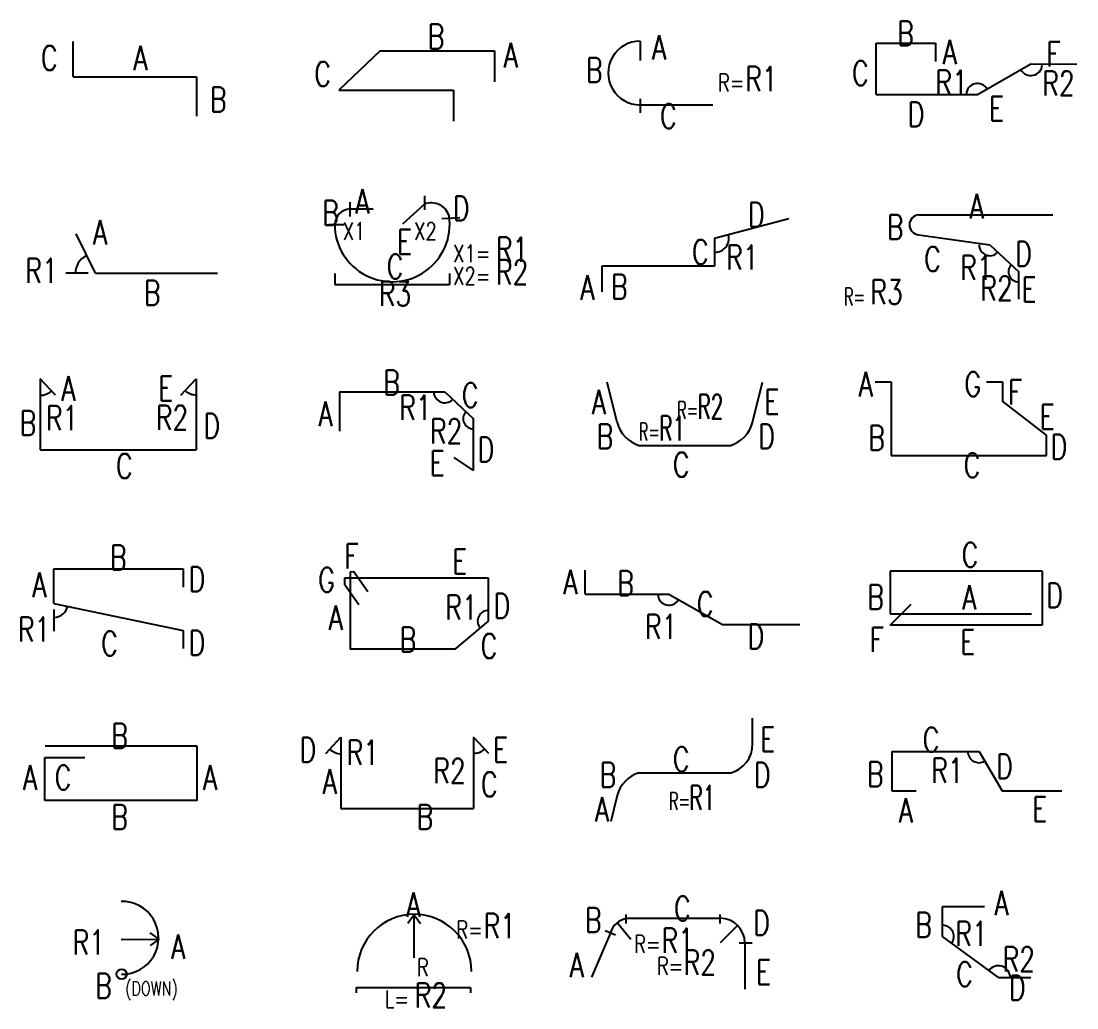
# Model space of a CAD drawing. Header units: millimetres. Extents: x -0.4 to 11.6, y -0.2 to 49.8.
# Drawn here: x 2.898 to 5.915, y 6.328 to 9.148 of the extents above; entities that cross this region are included whole.
import ezdxf
from ezdxf.enums import TextEntityAlignment as Align

# ---------------------------------------------------------------- set-up
doc = ezdxf.new("R2010")
doc.units = ezdxf.units.MM
doc.layers.add('SHOP', color=2, linetype='Continuous')
doc.layers.add('TEXTSHOP', color=3, linetype='Continuous')
doc.styles.add('ROMANS', font='romans.shx', dxfattribs={"width": 0.75, "bigfont": 'whgtxt.shx'})

# ---------------------------------------------------------------- blocks, each defined once
blk = doc.blocks.new('SSBAR_SHP_414')
at = {"color": 0}
for p, q in [((0.0925, 0.0243), (0.0674, 0.0424)), ((-0.0153, 0.0242), (0.0925, 0.0243)), ((0.0925, 0.0243), (0.0674, 0.0062))]:
    blk.add_line(p, q, dxfattribs=at)
at = {"color": 40}
blk.add_circle((-0.0144, -0.0755), 0.0144, dxfattribs=at)
blk.add_arc((-0.0128, 0.0284), 0.104, 269.0874, 91.7543, dxfattribs=at)
at = {"layer": 'TEXTSHOP', "color": 3, "style": 'ROMANS', "width": 0.75}
blk.add_text('(DOWN)', height=0.04, dxfattribs=at).set_placement((0.146, -0.1364), align=Align.RIGHT)
at = {"layer": 'TEXTSHOP', "color": 4, "style": 'ROMANS', "width": 0.75}
for tag, p in [('R1', (-0.0619, -0.0192)), ('B', (-0.0426, -0.1437))]:
    blk.add_attdef(tag, text='', height=0.07, dxfattribs=at).set_placement(p, align=Align.RIGHT)
blk.add_attdef('A', (0.1273, -0.0317), '', height=0.07, dxfattribs=at)
blk = doc.blocks.new('SSBAR_SHP_415')
at = {"color": 2}
for p, q in [((-0.2336, -0.0787), (-0.2336, 0.0435)), ((-0.2336, 0.0435), (-0.1191, 0.0435)), ((0.2014, -0.0787), (-0.2336, -0.0787))]:
    blk.add_line(p, q, dxfattribs=at)
at = {"layer": 'SHOP', "color": 2}
for p, q in [((0.2014, 0.0762), (-0.2329, 0.0762)), ((0.2014, -0.0787), (0.2014, 0.0762))]:
    blk.add_line(p, q, dxfattribs=at)
at = {"layer": 'TEXTSHOP', "color": 4, "style": 'ROMANS', "width": 0.75}
for p in [(-0.0198, 0.0706), (-0.0198, -0.1611)]:
    blk.add_attdef('B', text='', height=0.07, dxfattribs=at).set_placement(p, align=Align.CENTER)
blk.add_attdef('A', text='', height=0.07, dxfattribs=at).set_placement((-0.2552, -0.0483), align=Align.RIGHT)
for tag, p in [('C', (-0.2055, -0.0483)), ('A', (0.2181, -0.0483))]:
    blk.add_attdef(tag, p, '', height=0.07, dxfattribs=at)
blk = doc.blocks.new('SSBAR_SHP_416')
at = {"color": 40}
for p, q in [((-0.2078, -0.0165), (-0.2078, 0.0827)), ((-0.2078, 0.0827), (0.1614, 0.0827)), ((0.1614, 0.0827), (0.1614, 0.0303)), ((-0.2078, -0.0165), (0.1619, -0.0931)), ((-0.2078, -0.0334), (-0.2078, -0.095)), ((0.1619, -0.0931), (0.1619, -0.1448))]:
    blk.add_line(p, q, dxfattribs=at)
blk.add_arc((-0.2078, -0.0165), 0.0394, 269.9802, 348.7211, dxfattribs=at)
at = {"layer": 'TEXTSHOP', "color": 4, "style": 'ROMANS', "width": 0.75}
for tag, p in [('B', (-0.0238, 0.0802)), ('C', (-0.0491, -0.1656))]:
    blk.add_attdef(tag, text='', height=0.07, dxfattribs=at).set_placement(p, align=Align.CENTER)
for tag, p in [('A', (-0.229, 0.0019)), ('R1', (-0.2184, -0.125))]:
    blk.add_attdef(tag, text='', height=0.07, dxfattribs=at).set_placement(p, align=Align.RIGHT)
for p in [(0.1774, 0.0182), (0.1774, -0.1637)]:
    blk.add_attdef('D', p, '', height=0.07, dxfattribs=at)
blk = doc.blocks.new('SSBAR_SHP_417')
at = {"color": 2}
for p, q in [((-0.203, 0.0792), (-0.2468, 0.1256)), ((0.1544, 0.0792), (0.1982, 0.1256))]:
    blk.add_line(p, q, dxfattribs=at)
for centre, radius, start, end in [((-0.2468, 0.1256), 0.0471, 270.4264, 312.0181), ((0.1982, 0.1256), 0.0459, 228.8235, 270.7342)]:
    blk.add_arc(centre, radius, start, end, dxfattribs=at)
at = {"layer": 'SHOP', "color": 2}
for p, q in [((-0.2468, 0.1256), (-0.2468, -0.0777)), ((0.1982, 0.1256), (0.1982, -0.0777)), ((-0.2468, -0.0777), (0.1982, -0.0777))]:
    blk.add_line(p, q, dxfattribs=at)
at = {"layer": 'TEXTSHOP', "color": 4, "style": 'ROMANS', "width": 0.75}
for tag, p in [('A', (-0.1866, 0.0629)), ('R1', (-0.2304, -0.0214)), ('D', (0.2197, -0.0437))]:
    blk.add_attdef(tag, p, '', height=0.07, dxfattribs=at)
for tag, p in [('E', (0.1329, 0.0629)), ('B', (-0.2584, -0.0357)), ('R2', (0.1759, -0.0205))]:
    blk.add_attdef(tag, text='', height=0.07, dxfattribs=at).set_placement(p, align=Align.RIGHT)
blk.add_attdef('C', text='', height=0.07, dxfattribs=at).set_placement((-0.0069, -0.1585), align=Align.CENTER)
blk = doc.blocks.new('SSBAR_SHP_418')
at = {"color": 2}
blk.add_line((-0.1099, -0.0729), (-0.1739, -0.0729), dxfattribs=at)
at = {"color": 0}
blk.add_arc((-0.0891, -0.0729), 0.0573, 117.9396, 180, dxfattribs=at)
at = {"layer": 'SHOP', "color": 2}
for p, q in [((-0.1453, 0.0396), (-0.0896, -0.0729)), ((-0.0891, -0.0729), (0.26, -0.0729))]:
    blk.add_line(p, q, dxfattribs=at)
at = {"layer": 'TEXTSHOP', "color": 4, "style": 'ROMANS', "width": 0.75}
blk.add_attdef('A', (-0.096, 0.0091), '', height=0.07, dxfattribs=at)
blk.add_attdef('R1', text='', height=0.07, dxfattribs=at).set_placement((-0.1969, -0.1002), align=Align.RIGHT)
blk.add_attdef('B', text='', height=0.07, dxfattribs=at).set_placement((0.073, -0.1636), align=Align.CENTER)
blk = doc.blocks.new('SSBAR_SHP_419')
at = {"color": 40}
blk.add_line((-0.1532, -0.0116), (-0.1532, 0.089), dxfattribs=at)
at = {"layer": 'SHOP', "color": 2}
for p, q in [((-0.1532, -0.0116), (0.1994, -0.0116)), ((0.1994, -0.0116), (0.1994, -0.1241))]:
    blk.add_line(p, q, dxfattribs=at)
at = {"layer": 'TEXTSHOP', "color": 4, "style": 'ROMANS', "width": 0.75}
blk.add_attdef('C', text='', height=0.07, dxfattribs=at).set_placement((-0.1976, 0.007), align=Align.RIGHT)
blk.add_attdef('A', text='', height=0.07, dxfattribs=at).set_placement((0.0399, 0.007), align=Align.CENTER)
blk.add_attdef('B', (0.2381, -0.1114), '', height=0.07, dxfattribs=at)
blk = doc.blocks.new('SSBAR_SHP_514')
at = {"color": 0}
for p, q in [((0.022, 0.0946), (0.0038, 0.0696)), ((0.022, -0.0283), (0.022, 0.0946)), ((0.022, 0.0946), (0.0401, 0.0696))]:
    blk.add_line(p, q, dxfattribs=at)
at = {"color": 40}
for p, q in [((-0.1441, -0.1135), (-0.1441, -0.1289)), ((-0.1441, -0.1135), (0.1829, -0.1135)), ((0.1829, -0.1135), (0.1829, -0.1289))]:
    blk.add_line(p, q, dxfattribs=at)
blk.add_arc((0.022, -0.0678), 0.1635, 0, 180, dxfattribs=at)
at = {"layer": 'TEXTSHOP', "color": 3, "style": 'ROMANS', "width": 0.75}
for s, p in [('R=', (0.1421, 0.0266)), ('R', (0.0295, -0.081)), ('L=    ', (-0.0622, -0.1716))]:
    blk.add_text(s, height=0.05, dxfattribs=at).set_placement(p)
at = {"layer": 'TEXTSHOP', "color": 4, "style": 'ROMANS', "width": 0.75}
blk.add_attdef('A', text='', height=0.07, dxfattribs=at).set_placement((0.0198, 0.0884), align=Align.CENTER)
for tag, p in [('R1', (0.2203, 0.0276)), ('R2', (0.0235, -0.1706))]:
    blk.add_attdef(tag, p, '', height=0.07, dxfattribs=at)
blk = doc.blocks.new('SSBAR_SHP_515')
at = {"color": 2}
for p, q in [((-0.2313, 0.0551), (-0.1875, 0.1015)), ((0.2349, 0.0551), (0.1912, 0.1015))]:
    blk.add_line(p, q, dxfattribs=at)
at = {"color": 7}
for centre, radius, start, end in [((-0.1875, 0.1015), 0.0471, 227.9819, 269.5736), ((0.1912, 0.1015), 0.0459, 269.2658, 311.1765)]:
    blk.add_arc(centre, radius, start, end, dxfattribs=at)
at = {"layer": 'SHOP', "color": 2}
for p, q in [((-0.1875, 0.1015), (-0.1875, -0.1018)), ((0.1912, 0.1015), (0.1912, -0.1018)), ((-0.1875, -0.1018), (0.1912, -0.1018))]:
    blk.add_line(p, q, dxfattribs=at)
at = {"layer": 'TEXTSHOP', "color": 4, "style": 'ROMANS', "width": 0.75}
for tag, p in [('D', (-0.2584, 0.0307)), ('R2', (0.1689, -0.0294)), ('A', (-0.1991, -0.0599))]:
    blk.add_attdef(tag, text='', height=0.07, dxfattribs=at).set_placement(p, align=Align.RIGHT)
for tag, p in [('R1', (-0.1711, 0.023)), ('E', (0.2474, 0.0307)), ('C', (0.2127, -0.0678))]:
    blk.add_attdef(tag, p, '', height=0.07, dxfattribs=at)
blk.add_attdef('B', text='', height=0.07, dxfattribs=at).set_placement((0.0524, -0.1612), align=Align.CENTER)
blk = doc.blocks.new('SSBAR_SHP_516')
at = {"color": 0}
blk.add_arc((0.2338, -0.0665), 0.0308, 89.8536, 218.814, dxfattribs=at)
at = {"layer": 'SHOP', "color": 2}
for p, q in [((-0.1614, 0.0744), (-0.1515, 0.0752)), ((-0.1614, 0.0744), (-0.1614, -0.1467)), ((-0.1104, 0.0171), (-0.1515, 0.0752)), ((-0.1778, 0.0559), (-0.1778, 0.0382)), ((0.2338, 0.0559), (-0.1778, 0.0559)), ((-0.1366, -0.0199), (-0.1778, 0.0382)), ((0.2338, -0.0665), (0.2338, 0.0559)), ((0.1389, -0.1467), (0.2338, -0.0665)), ((0.1389, -0.1467), (-0.1614, -0.1467))]:
    blk.add_line(p, q, dxfattribs=at)
at = {"layer": 'TEXTSHOP', "color": 4, "style": 'ROMANS', "width": 0.75}
for tag, p in [('F', (-0.1779, 0.0838)), ('D', (0.249, -0.0578)), ('C', (0.2118, -0.1729))]:
    blk.add_attdef(tag, p, '', height=0.07, dxfattribs=at)
for tag, p in [('E', (0.1732, 0.0689)), ('G', (-0.2052, 0.0163)), ('R1', (0.2032, -0.0623)), ('A', (-0.1819, -0.092))]:
    blk.add_attdef(tag, text='', height=0.07, dxfattribs=at).set_placement(p, align=Align.RIGHT)
blk.add_attdef('B', text='', height=0.07, dxfattribs=at).set_placement((0.004, -0.1544), align=Align.CENTER)
blk = doc.blocks.new('SSBAR_SHP_517')
at = {"color": 40}
blk.add_line((0.1909, -0.1368), (0.1355, -0.0996), dxfattribs=at)
for centre, radius, start, end in [((0.1088, 0.0885), 0.0312, 181.2484, 313.9531), ((0.1908, 0.0115), 0.0291, 137.9535, 270.032)]:
    blk.add_arc(centre, radius, start, end, dxfattribs=at)
at = {"layer": 'SHOP', "color": 2}
for p, q in [((-0.1921, 0.0885), (0.1088, 0.0885)), ((-0.1921, 0.0885), (-0.1921, -0.024)), ((0.1088, 0.0885), (0.1908, 0.0115)), ((0.1909, -0.1368), (0.1908, 0.0115))]:
    blk.add_line(p, q, dxfattribs=at)
at = {"layer": 'TEXTSHOP', "color": 4, "style": 'ROMANS', "width": 0.75}
blk.add_attdef('B', text='', height=0.07, dxfattribs=at).set_placement((-0.043, 0.0801), align=Align.CENTER)
for tag, p in [('C', (0.1581, 0.0438)), ('D', (0.2034, -0.1112))]:
    blk.add_attdef(tag, p, '', height=0.07, dxfattribs=at)
for tag, p in [('A', (-0.2111, -0.0096)), ('R1', (0.0715, 0.0087)), ('R2', (0.1593, -0.0588)), ('E', (0.1086, -0.1506))]:
    blk.add_attdef(tag, text='', height=0.07, dxfattribs=at).set_placement(p, align=Align.RIGHT)
blk = doc.blocks.new('SSBAR_SHP_518')
at = {"color": 40}
for p, q in [((-0.1623, 0.1303), (-0.1623, 0.0898)), ((0.0512, 0.1248), (-0.0114, 0.067)), ((0.0512, 0.1486), (0.0512, 0.1084)), ((-0.1623, 0.1112), (-0.096, 0.1112)), ((-0.2219, 0.0664), (-0.1787, 0.0664)), ((0.1005, 0.0837), (0.1524, 0.0869)), ((-0.2054, -0.0734), (-0.2054, -0.1051)), ((0.1222, -0.0734), (0.1222, -0.1051)), ((-0.2054, -0.1051), (0.1222, -0.1051))]:
    blk.add_line(p, q, dxfattribs=at)
for centre, radius, start, end in [((0.0704, 0.0749), 0.0535, 17.642, 111.1467), ((-0.1583, 0.064), 0.0473, 94.7905, 177.167), ((-0.0412, 0.0673), 0.1644, 180.3031, 8.3472)]:
    blk.add_arc(centre, radius, start, end, dxfattribs=at)
at = {"layer": 'TEXTSHOP', "color": 3, "style": 'ROMANS', "width": 0.75}
for s, p in [('X1', (-0.1823, 0.0226)), ('X2', (0.0217, 0.0226)), ('X1=', (0.1333, -0.0412)), ('X2=', (0.1333, -0.1058))]:
    blk.add_text(s, height=0.05, dxfattribs=at).set_placement(p)
at = {"layer": 'TEXTSHOP', "color": 4, "style": 'ROMANS', "width": 0.75}
for tag, p in [('A', (-0.1466, 0.0978)), ('D', (0.1324, 0.0778)), ('R1', (0.2556, -0.04)), ('R2', (0.2556, -0.1047))]:
    blk.add_attdef(tag, p, '', height=0.07, dxfattribs=at)
for tag, p in [('B', (-0.1939, 0.0647)), ('E', (0.0152, -0.0178))]:
    blk.add_attdef(tag, text='', height=0.07, dxfattribs=at).set_placement(p, align=Align.RIGHT)
for tag, p in [('C', (-0.0331, -0.0884)), ('R3', (-0.0331, -0.1663))]:
    blk.add_attdef(tag, text='', height=0.07, dxfattribs=at).set_placement(p, align=Align.CENTER)
blk = doc.blocks.new('SSBAR_SHP_519')
at = {"color": 2}
for p, q in [((0.2516, 0.0625), (0.2516, -0.0258)), ((0.1341, -0.05), (0.1341, -0.1383))]:
    blk.add_line(p, q, dxfattribs=at)
at = {"layer": 'SHOP', "color": 2}
for p, q in [((-0.0759, 0.0625), (-0.1934, -0.05)), ((-0.0759, 0.0625), (0.2516, 0.0625)), ((-0.1934, -0.05), (0.1341, -0.05))]:
    blk.add_line(p, q, dxfattribs=at)
at = {"layer": 'TEXTSHOP', "color": 4, "style": 'ROMANS', "width": 0.75}
blk.add_attdef('B', text='', height=0.07, dxfattribs=at).set_placement((0.0843, 0.0686), align=Align.CENTER)
blk.add_attdef('A', (0.2776, 0.0155), '', height=0.07, dxfattribs=at)
blk.add_attdef('C', text='', height=0.07, dxfattribs=at).set_placement((-0.2161, -0.0383), align=Align.RIGHT)
blk = doc.blocks.new('SSBAR_SHP_614')
at = {"color": 40}
for p, q in [((-0.1725, 0.0698), (-0.1725, 0.0949)), ((0.0964, 0.0698), (0.0964, 0.0949)), ((-0.1595, 0.024), (-0.1971, 0.0706)), ((-0.1706, 0.0842), (0.0983, 0.0842)), ((0.146, 0.0637), (0.0964, 0.014)), ((-0.2177, 0.0431), (-0.2717, -0.0841)), ((-0.2326, 0.0492), (-0.2028, 0.0371)), ((0.1507, 0.014), (0.1872, 0.014)), ((0.1666, 0.014), (0.1666, -0.1184))]:
    blk.add_line(p, q, dxfattribs=at)
at = {"color": 2}
blk.add_arc((-0.1595, 0.024), 0.0612, 100.3743, 161.7474, dxfattribs=at)
at = {"color": 40}
blk.add_arc((0.0964, 0.014), 0.0702, 0, 90, dxfattribs=at)
at = {"layer": 'TEXTSHOP', "color": 3, "style": 'ROMANS', "width": 0.75}
for p in [(-0.1496, -0.0141), (-0.0847, -0.0768)]:
    blk.add_text('R=', height=0.05, dxfattribs=at).set_placement(p)
at = {"layer": 'TEXTSHOP', "color": 4, "style": 'ROMANS', "width": 0.75}
blk.add_attdef('C', text='', height=0.07, dxfattribs=at).set_placement((-0.0119, 0.0773), align=Align.CENTER)
for tag, p in [('B', (-0.2429, 0.0443)), ('A', (-0.2934, -0.0843))]:
    blk.add_attdef(tag, text='', height=0.07, dxfattribs=at).set_placement(p, align=Align.RIGHT)
for tag, p in [('D', (0.1909, 0.0364)), ('R1', (-0.0715, -0.0141)), ('R2', (-0.008, -0.0768)), ('E', (0.1989, -0.1044))]:
    blk.add_attdef(tag, p, '', height=0.07, dxfattribs=at)
blk = doc.blocks.new('SSBAR_SHP_615')
at = {"color": 40}
for centre, radius, start, end in [((0.103, 0.0824), 0.0858, 285.7649, 0), ((-0.1081, -0.0896), 0.0938, 107.4041, 164.8109)]:
    blk.add_arc(centre, radius, start, end, dxfattribs=at)
at = {"layer": 'SHOP', "color": 2}
for p, q in [((0.1888, 0.0824), (0.1888, 0.1556)), ((-0.1362, -0.0001), (0.1263, -0.0001)), ((-0.1986, -0.0653), (-0.2168, -0.1394))]:
    blk.add_line(p, q, dxfattribs=at)
at = {"layer": 'TEXTSHOP', "color": 3, "style": 'ROMANS', "width": 0.6}
blk.add_text('R=', height=0.05, dxfattribs=at).set_placement((0.0105, -0.106), align=Align.RIGHT)
at = {"layer": 'TEXTSHOP', "color": 4, "style": 'ROMANS'}
for tag, p, width in [('E', (0.2105, 0.0608), 0.75), ('D', (0.1927, -0.0409), 0.75), ('R1', (0.0083, -0.106), 0.6)]:
    blk.add_attdef(tag, p, '', height=0.07, dxfattribs=dict(at, width=width))
at = {"layer": 'TEXTSHOP', "color": 4, "style": 'ROMANS', "width": 0.75}
blk.add_attdef('C', text='', height=0.07, dxfattribs=at).set_placement((-0.0153, 0.004), align=Align.CENTER)
for tag, p in [('B', (-0.2006, -0.0409)), ('A', (-0.2213, -0.1393))]:
    blk.add_attdef(tag, text='', height=0.07, dxfattribs=at).set_placement(p, align=Align.RIGHT)
blk = doc.blocks.new('SSBAR_SHP_616')
at = {"color": 2}
for p, q in [((-0.2899, 0.0106), (-0.2899, 0.0792)), ((-0.0505, 0.0106), (0.1024, -0.0765)), ((0.1024, -0.0765), (0.324, -0.0765))]:
    blk.add_line(p, q, dxfattribs=at)
at = {"color": 0}
blk.add_arc((-0.0505, 0.0106), 0.0316, 182.1164, 331.2454, dxfattribs=at)
at = {"layer": 'SHOP', "color": 2}
blk.add_line((-0.2899, 0.0106), (-0.0505, 0.0106), dxfattribs=at)
at = {"layer": 'TEXTSHOP', "color": 4, "style": 'ROMANS', "width": 0.75}
blk.add_attdef('A', text='', height=0.07, dxfattribs=at).set_placement((-0.3112, 0.0102), align=Align.RIGHT)
for tag, p in [('B', (-0.174, 0.0066)), ('R1', (-0.0724, -0.1177)), ('D', (0.1984, -0.1456))]:
    blk.add_attdef(tag, text='', height=0.07, dxfattribs=at).set_placement(p, align=Align.CENTER)
blk.add_attdef('C', (0.0297, -0.0528), '', height=0.07, dxfattribs=at)
blk = doc.blocks.new('SSBAR_SHP_617')
at = {"color": 40}
for centre, start, end in [((-0.1081, 0.0249), 195.1891, 252.5959), ((0.0982, 0.0249), 287.4041, 344.8109)]:
    blk.add_arc(centre, 0.0938, start, end, dxfattribs=at)
at = {"layer": 'SHOP', "color": 2}
for p, q in [((-0.1986, 0.0006), (-0.2266, 0.1159)), ((0.1888, 0.0006), (0.2167, 0.1159)), ((-0.1362, -0.0646), (0.1263, -0.0646))]:
    blk.add_line(p, q, dxfattribs=at)
at = {"layer": 'TEXTSHOP', "color": 3, "style": 'ROMANS', "width": 0.6}
for p in [(0.0336, 0.011), (-0.0758, -0.0503)]:
    blk.add_text('R=', height=0.05, dxfattribs=at).set_placement(p, align=Align.RIGHT)
at = {"layer": 'TEXTSHOP', "color": 4, "style": 'ROMANS', "width": 0.75}
for tag, p in [('A', (-0.23, 0.0246)), ('B', (-0.2093, -0.0739))]:
    blk.add_attdef(tag, text='', height=0.07, dxfattribs=at).set_placement(p, align=Align.RIGHT)
at = {"layer": 'TEXTSHOP', "color": 4, "style": 'ROMANS'}
for tag, p, width in [('E', (0.2228, 0.025), 0.75), ('R2', (0.0314, 0.011), 0.6), ('R1', (-0.078, -0.0503), 0.6), ('D', (0.2051, -0.0739), 0.75)]:
    blk.add_attdef(tag, p, '', height=0.07, dxfattribs=dict(at, width=width))
at = {"layer": 'TEXTSHOP', "color": 4, "style": 'ROMANS', "width": 0.75}
blk.add_attdef('C', text='', height=0.07, dxfattribs=at).set_placement((-0.0153, -0.1548), align=Align.CENTER)
blk = doc.blocks.new('SSBAR_SHP_618')
at = {"color": 2}
for p, q in [((0.0798, -0.0529), (-0.2421, -0.0529)), ((-0.2421, -0.0529), (-0.2421, -0.1258))]:
    blk.add_line(p, q, dxfattribs=at)
at = {"color": 40}
blk.add_arc((0.0798, 0.0279), 0.0413, 272.2581, 10.7912, dxfattribs=at)
at = {"layer": 'SHOP', "color": 2}
for q in [(0.292, 0.0833), (0.0798, -0.0529)]:
    blk.add_line((0.0798, 0.0279), q, dxfattribs=at)
at = {"layer": 'TEXTSHOP', "color": 4, "style": 'ROMANS', "width": 0.75}
for tag, p in [('D', (0.2232, 0.0596)), ('C', (0.0632, -0.0471)), ('A', (-0.2628, -0.1485))]:
    blk.add_attdef(tag, text='', height=0.07, dxfattribs=at).set_placement(p, align=Align.RIGHT)
for tag, p in [('R1', (0.1135, -0.0622)), ('B', (-0.2155, -0.1459))]:
    blk.add_attdef(tag, p, '', height=0.07, dxfattribs=at)
blk = doc.blocks.new('SSBAR_SHP_619')
at = {"color": 40}
for p, q in [((-0.1327, 0.0905), (-0.1327, 0.0352)), ((-0.1327, -0.0743), (-0.1327, -0.1146)), ((-0.1327, -0.0919), (0.0747, -0.0919))]:
    blk.add_line(p, q, dxfattribs=at)
at = {"color": 2}
blk.add_arc((-0.1327, -0.0007), 0.0912, 90, 270.0005, dxfattribs=at)
at = {"layer": 'TEXTSHOP', "color": 3, "style": 'ROMANS', "width": 0.75}
blk.add_text('R=', height=0.05, dxfattribs=at).set_placement((0.0899, -0.0532))
at = {"layer": 'TEXTSHOP', "color": 4, "style": 'ROMANS', "width": 0.75}
for tag, p in [('A', (-0.0987, 0.0375)), ('R1', (0.168, -0.0522)), ('C', (-0.0755, -0.159))]:
    blk.add_attdef(tag, p, '', height=0.07, dxfattribs=at)
blk.add_attdef('B', text='', height=0.07, dxfattribs=at).set_placement((-0.24, -0.0272), align=Align.RIGHT)
blk = doc.blocks.new('SSBAR_SHP_714')
at = {"color": 40}
for p, q in [((-0.0688, 0.0319), (-0.0688, 0.1183)), ((-0.0688, 0.1183), (0.0518, 0.1183)), ((0.091, -0.0851), (-0.0688, 0.0319))]:
    blk.add_line(p, q, dxfattribs=at)
for centre, radius, start, end in [((-0.0688, 0.0319), 0.0327, 324.0792, 87.7739), ((0.091, -0.0851), 0.0339, 0.6426, 144.4111)]:
    blk.add_arc(centre, radius, start, end, dxfattribs=at)
at = {"layer": 'SHOP', "color": 2}
blk.add_line((0.091, -0.0851), (0.1842, -0.0851), dxfattribs=at)
at = {"layer": 'TEXTSHOP', "color": 4, "style": 'ROMANS', "width": 0.75}
for tag, p in [('A', (0.0802, 0.0928)), ('R1', (-0.0315, 0.0054)), ('R2', (0.1035, -0.0673)), ('D', (0.1216, -0.1496))]:
    blk.add_attdef(tag, p, '', height=0.07, dxfattribs=at)
for tag, p in [('B', (-0.0987, 0.0307)), ('C', (0.0178, -0.1102))]:
    blk.add_attdef(tag, text='', height=0.07, dxfattribs=at).set_placement(p, align=Align.RIGHT)
blk = doc.blocks.new('SSBAR_SHP_715')
at = {"color": 2}
blk.add_line((-0.2138, -0.0516), (-0.1434, -0.0516), dxfattribs=at)
at = {"color": 0}
blk.add_arc((0.0358, 0.0609), 0.032, 181.1755, 300.1299, dxfattribs=at)
at = {"layer": 'SHOP', "color": 2}
for p, q in [((-0.2138, 0.0609), (0.0358, 0.0609)), ((-0.2138, 0.0609), (-0.2138, -0.0516)), ((0.0358, 0.0609), (0.1016, -0.0516)), ((0.1016, -0.0516), (0.272, -0.0516))]:
    blk.add_line(p, q, dxfattribs=at)
at = {"layer": 'TEXTSHOP', "color": 4, "style": 'ROMANS', "width": 0.75}
for tag, p in [('C', (-0.1011, 0.0596)), ('E', (0.2091, -0.1389))]:
    blk.add_attdef(tag, text='', height=0.07, dxfattribs=at).set_placement(p, align=Align.CENTER)
for tag, p in [('B', (-0.2367, -0.0389)), ('R1', (-0.0081, -0.0283)), ('A', (-0.1527, -0.1424))]:
    blk.add_attdef(tag, text='', height=0.07, dxfattribs=at).set_placement(p, align=Align.RIGHT)
blk.add_attdef('D', (0.0851, -0.0164), '', height=0.07, dxfattribs=at)
blk = doc.blocks.new('SSBAR_SHP_716')
at = {"color": 2}
for p, q in [((0.2165, 0.0764), (-0.2185, 0.0764)), ((-0.2185, 0.0764), (-0.2185, -0.0458)), ((-0.2182, -0.0785), (-0.1583, -0.0179)), ((-0.2185, -0.0458), (0.1858, -0.0458))]:
    blk.add_line(p, q, dxfattribs=at)
at = {"layer": 'SHOP', "color": 2}
for p, q in [((0.2165, 0.0764), (0.2165, -0.0785)), ((0.2165, -0.0785), (-0.2182, -0.0785))]:
    blk.add_line(p, q, dxfattribs=at)
at = {"layer": 'TEXTSHOP', "color": 4, "style": 'ROMANS', "width": 0.75}
for tag, p in [('C', (0.0101, 0.0876)), ('A', (0.0082, -0.0337)), ('E', (0.0034, -0.1611))]:
    blk.add_attdef(tag, text='', height=0.07, dxfattribs=at).set_placement(p, align=Align.CENTER)
for tag, p in [('B', (-0.2357, -0.0329)), ('F', (-0.2357, -0.1547))]:
    blk.add_attdef(tag, text='', height=0.07, dxfattribs=at).set_placement(p, align=Align.RIGHT)
blk.add_attdef('D', (0.2284, -0.0281), '', height=0.07, dxfattribs=at)
blk = doc.blocks.new('SSBAR_SHP_717')
at = {"color": 2}
for p, q in [((-0.2613, 0.1173), (-0.2157, 0.1173)), ((0.0573, 0.1173), (0.1029, 0.1173)), ((0.2288, -0.0358), (0.1029, 0.0614)), ((0.2288, -0.0939), (0.2288, -0.0358))]:
    blk.add_line(p, q, dxfattribs=at)
at = {"layer": 'SHOP', "color": 2}
for p, q in [((-0.2157, 0.1173), (-0.2157, -0.0939)), ((0.1029, 0.1173), (0.1029, 0.0614)), ((-0.2157, -0.0939), (0.2288, -0.0939))]:
    blk.add_line(p, q, dxfattribs=at)
at = {"layer": 'TEXTSHOP', "color": 4, "style": 'ROMANS', "width": 0.75}
for tag, p in [('A', (-0.2674, 0.0753)), ('G', (0.0416, 0.0753)), ('B', (-0.2332, -0.0781))]:
    blk.add_attdef(tag, text='', height=0.07, dxfattribs=at).set_placement(p, align=Align.RIGHT)
for tag, p in [('F', (0.119, 0.0527)), ('E', (0.2094, -0.0182)), ('D', (0.2409, -0.1039))]:
    blk.add_attdef(tag, p, '', height=0.07, dxfattribs=at)
blk.add_attdef('C', text='', height=0.07, dxfattribs=at).set_placement((0.016, -0.1566), align=Align.CENTER)
blk = doc.blocks.new('SSBAR_SHP_718')
at = {"color": 2}
blk.add_arc((-0.1344, 0.0658), 0.0286, 93.999, 266.001, dxfattribs=at)
at = {"color": 40}
for centre, radius, start, end in [((0.067, 0.0086), 0.0312, 181.2484, 313.9531), ((0.1491, -0.0685), 0.0291, 137.9535, 270.032)]:
    blk.add_arc(centre, radius, start, end, dxfattribs=at)
at = {"layer": 'SHOP', "color": 2}
for p, q in [((-0.1364, 0.0943), (0.2463, 0.0943)), ((-0.1364, 0.0373), (0.067, 0.0086)), ((0.067, 0.0086), (0.1491, -0.0685)), ((0.1491, -0.1465), (0.1491, -0.0685))]:
    blk.add_line(p, q, dxfattribs=at)
at = {"layer": 'TEXTSHOP', "color": 3, "style": 'ROMANS', "width": 0.6}
blk.add_text('R=', height=0.05, dxfattribs=at).set_placement((-0.3197, -0.1647), align=Align.CENTER)
at = {"layer": 'TEXTSHOP', "color": 4, "style": 'ROMANS', "width": 0.75}
blk.add_attdef('A', text='', height=0.07, dxfattribs=at).set_placement((0.0298, 0.0838), align=Align.CENTER)
for tag, p in [('B', (-0.1802, 0.0245)), ('C', (-0.0735, -0.0671)), ('R1', (0.0743, -0.0917)), ('R2', (0.1321, -0.1511))]:
    blk.add_attdef(tag, text='', height=0.07, dxfattribs=at).set_placement(p, align=Align.RIGHT)
for tag, p in [('D', (0.1396, -0.0525)), ('E', (0.1575, -0.1542)), ('R3', (-0.2745, -0.1612))]:
    blk.add_attdef(tag, p, '', height=0.07, dxfattribs=at)
blk = doc.blocks.new('SSBAR_SHP_719')
at = {"color": 2}
for p, q in [((-0.2583, -0.062), (-0.2583, 0.0846)), ((-0.2583, 0.0846), (-0.0881, 0.0846)), ((-0.0881, 0.0846), (-0.0881, 0.0318)), ((0.0314, -0.062), (0.1843, 0.0251)), ((0.1843, 0.0251), (0.3155, 0.025))]:
    blk.add_line(p, q, dxfattribs=at)
at = {"color": 0}
for centre, radius, start, end in [((0.1841, 0.0247), 0.0327, 209.2606, 354.7734), ((0.0314, -0.062), 0.0316, 28.7546, 177.8836)]:
    blk.add_arc(centre, radius, start, end, dxfattribs=at)
at = {"layer": 'SHOP', "color": 2}
blk.add_line((-0.2583, -0.062), (0.0314, -0.062), dxfattribs=at)
at = {"layer": 'TEXTSHOP', "color": 4, "style": 'ROMANS', "width": 0.75}
for tag, p in [('B', (-0.1742, 0.0775)), ('D', (-0.144, -0.154))]:
    blk.add_attdef(tag, text='', height=0.07, dxfattribs=at).set_placement(p, align=Align.CENTER)
for tag, p in [('A', (-0.0676, 0.0241)), ('F', (0.2284, 0.018)), ('R2', (0.2169, -0.0654)), ('E', (0.0645, -0.1374))]:
    blk.add_attdef(tag, p, '', height=0.07, dxfattribs=at)
for tag, p in [('C', (-0.2796, -0.0363)), ('R1', (0.0037, -0.063))]:
    blk.add_attdef(tag, text='', height=0.07, dxfattribs=at).set_placement(p, align=Align.RIGHT)

msp = doc.modelspace()

# ---------------------------------------------------------------- block references
for name, p, values in [('SSBAR_SHP_719', (5.6, 9), {'A': 'A', 'B': 'B', 'R1': 'R1', 'E': 'E', 'R2': 'R2', 'F': 'F', 'D': 'D', 'C': 'C'}), ('SSBAR_SHP_519', (4, 9), {'A': 'A', 'B': 'B', 'C': 'C'}), ('SSBAR_SHP_419', (3.2, 9), {'C': 'C', 'A': 'A', 'B': 'B'}), ('SSBAR_SHP_619', (4.8, 9), {'R1': 'R1', 'A': 'A', 'C': 'C', 'B': 'B'}), ('SSBAR_SHP_518', (4, 8.5), {'R1': 'R1', 'A': 'A', 'R3': 'R3', 'D': 'D', 'R2': 'R2', 'B': 'B', 'E': 'E', 'C': 'C'}), ('SSBAR_SHP_618', (4.8, 8.5), {'A': 'A', 'C': 'C', 'B': 'B', 'R1': 'R1', 'D': 'D'}), ('SSBAR_SHP_718', (5.6, 8.5), {'R2': 'R2', 'R1': 'R1', 'D': 'D', 'E': 'E', 'R3': 'R3', 'B': 'B', 'A': 'A', 'C': 'C'}), ('SSBAR_SHP_418', (3.2, 8.5), {'R1': 'R1', 'B': 'B', 'A': 'A'}), ('SSBAR_SHP_517', (4, 8), {'E': 'E', 'R2': 'R2', 'R1': 'R1', 'C': 'C', 'D': 'D', 'B': 'B', 'A': 'A'}), ('SSBAR_SHP_417', (3.2, 8), {'E': 'E', 'R2': 'R2', 'R1': 'R1', 'A': 'A', 'B': 'B', 'D': 'D', 'C': 'C'}), ('SSBAR_SHP_717', (5.6, 8), {'G': 'G', 'D': 'D', 'E': 'E', 'B': 'B', 'A': 'A', 'F': 'F', 'C': 'C'}), ('SSBAR_SHP_617', (4.8, 8), {'R2': 'R2', 'E': 'E', 'D': 'D', 'R1': 'R1', 'B': 'B', 'C': 'C', 'A': 'A'}), ('SSBAR_SHP_516', (4, 7.5), {'R1': 'R1', 'D': 'D', 'C': 'C', 'F': 'F', 'B': 'B', 'E': 'E', 'A': 'A', 'G': 'G'}), ('SSBAR_SHP_716', (5.6, 7.5), {'F': 'F', 'A': 'A', 'C': 'C', 'D': 'D', 'B': 'B', 'E': 'E'}), ('SSBAR_SHP_616', (4.8, 7.5), {'D': 'D', 'R1': 'R1', 'C': 'C', 'B': 'B', 'A': 'A'}), ('SSBAR_SHP_615', (4.8, 7), {'E': 'E', 'D': 'D', 'R1': 'R1', 'B': 'B', 'C': 'C', 'A': 'A'}), ('SSBAR_SHP_715', (5.6, 7), {'A': 'A', 'R1': 'R1', 'D': 'D', 'E': 'E', 'C': 'C', 'B': 'B'}), ('SSBAR_SHP_515', (4, 7), {'E': 'E', 'R2': 'R2', 'R1': 'R1', 'D': 'D', 'A': 'A', 'C': 'C', 'B': 'B'}), ('SSBAR_SHP_514', (4, 6.5), {'R1': 'R1', 'R2': 'R2', 'A': 'A'}), ('SSBAR_SHP_614', (4.8, 6.5), {'R1': 'R1', 'E': 'E', 'D': 'D', 'B': 'B', 'R2': 'R2', 'C': 'C', 'A': 'A'}), ('SSBAR_SHP_714', (5.6, 6.5), {'A': 'A', 'D': 'D', 'R2': 'R2', 'R1': 'R1', 'C': 'C', 'B': 'B'}), ('SSBAR_SHP_414', (3.2, 6.5), {'R1': 'R1', 'A': 'A', 'B': 'B'})]:
    msp.add_blockref(name, p).add_auto_attribs(values)
ref = msp.add_blockref('SSBAR_SHP_416', (3.2, 7.5))
ref.add_attrib('D', 'D', (3.3774, 7.5182), dxfattribs={"layer": 'TEXTSHOP', "color": 4, "height": 0.07, "style": 'ROMANS', "width": 0.75})
ref.add_attrib('B', 'B', dxfattribs={"layer": 'TEXTSHOP', "color": 4, "height": 0.07, "style": 'ROMANS', "width": 0.75}).set_placement((3.1762, 7.5802), align=Align.CENTER)
ref.add_attrib('R1', 'R1', dxfattribs={"layer": 'TEXTSHOP', "color": 4, "height": 0.07, "style": 'ROMANS', "width": 0.75}).set_placement((2.9816, 7.375), align=Align.RIGHT)
ref.add_attrib('A', 'A', dxfattribs={"layer": 'TEXTSHOP', "color": 4, "height": 0.07, "style": 'ROMANS', "width": 0.75}).set_placement((2.971, 7.5019), align=Align.RIGHT)
ref.add_attrib('C', 'C', dxfattribs={"layer": 'TEXTSHOP', "color": 4, "height": 0.07, "style": 'ROMANS', "width": 0.75}).set_placement((3.1509, 7.3344), align=Align.CENTER)
ref.add_attrib('D', 'D', (3.3774, 7.3363), dxfattribs={"layer": 'TEXTSHOP', "color": 4, "height": 0.07, "style": 'ROMANS', "width": 0.75})
ref = msp.add_blockref('SSBAR_SHP_415', (3.2, 7))
ref.add_attrib('C', 'C', (2.9945, 6.9517), dxfattribs={"layer": 'TEXTSHOP', "color": 4, "height": 0.07, "style": 'ROMANS', "width": 0.75})
ref.add_attrib('A', 'A', (3.4181, 6.9517), dxfattribs={"layer": 'TEXTSHOP', "color": 4, "height": 0.07, "style": 'ROMANS', "width": 0.75})
ref.add_attrib('B', 'B', dxfattribs={"layer": 'TEXTSHOP', "color": 4, "height": 0.07, "style": 'ROMANS', "width": 0.75}).set_placement((3.1802, 7.0706), align=Align.CENTER)
ref.add_attrib('A', 'A', dxfattribs={"layer": 'TEXTSHOP', "color": 4, "height": 0.07, "style": 'ROMANS', "width": 0.75}).set_placement((2.9448, 6.9517), align=Align.RIGHT)
ref.add_attrib('B', 'B', dxfattribs={"layer": 'TEXTSHOP', "color": 4, "height": 0.07, "style": 'ROMANS', "width": 0.75}).set_placement((3.1802, 6.8389), align=Align.CENTER)

doc.saveas('drawing.dxf')
